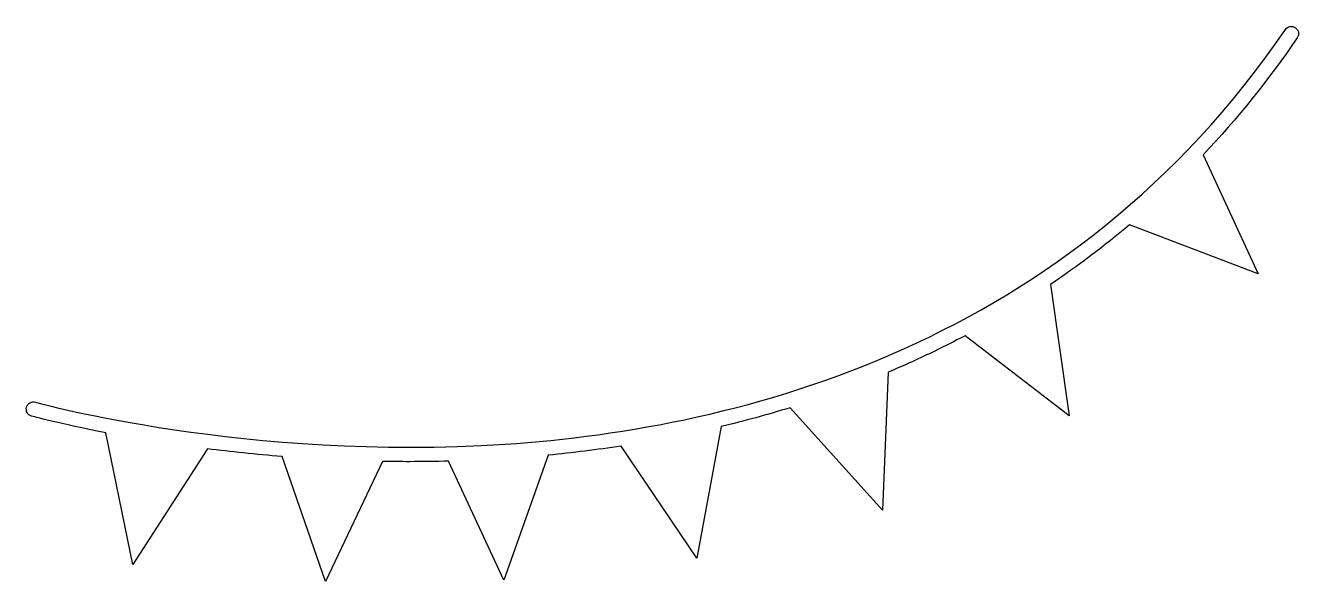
# Model space of a CAD drawing. Header units: centimetres. Extents: x -3.81 to 3.82, y -1.66 to 1.67.
import ezdxf

# ---------------------------------------------------------------- set-up
doc = ezdxf.new("R2010")
doc.units = ezdxf.units.CM
doc.header["$MEASUREMENT"] = 0
doc.layers.add('Layer 1', color=7, linetype='Continuous')

msp = doc.modelspace()

# ---------------------------------------------------------------- linework, layer by layer
at = {"layer": 'Layer 1', "color": 250}
msp.add_open_spline([(3.79114, 1.65441), (3.7714, 1.66793), (3.74447, 1.66282), (3.73105, 1.64309), (3.73105, 1.64309), (2.44483, -0.23879), (0.48019, -0.74552), (-0.94144, -0.83918), (-0.94144, -0.83918), (-2.48605, -0.94091), (-3.74243, -0.59129), (-3.75491, -0.58775), (-3.75491, -0.58775), (-3.77785, -0.58129), (-3.80179, -0.59458), (-3.80833, -0.61757), (-3.80833, -0.61757), (-3.81484, -0.64056), (-3.8015, -0.66445), (-3.77851, -0.67099), (-3.77851, -0.67099), (-3.77404, -0.67226), (-3.61145, -0.71758), (-3.33385, -0.77095), (-3.33385, -0.77095), (-3.33385, -0.77095), (-3.17253, -1.55973), (-3.17253, -1.55973), (-3.17253, -1.55973), (-3.17253, -1.55973), (-2.72497, -0.86717), (-2.72497, -0.86717), (-2.72497, -0.86717), (-2.58596, -0.88466), (-2.4361, -0.90053), (-2.27722, -0.91326), (-2.27722, -0.91326), (-2.27722, -0.91326), (-2.01737, -1.66198), (-2.01737, -1.66198), (-2.01737, -1.66198), (-2.01737, -1.66198), (-1.67746, -0.94276), (-1.67746, -0.94276), (-1.67746, -0.94276), (-1.62335, -0.94371), (-1.56864, -0.94427), (-1.51331, -0.94427), (-1.51331, -0.94427), (-1.43695, -0.94427), (-1.35916, -0.94303), (-1.28069, -0.94102), (-1.28069, -0.94102), (-1.28069, -0.94102), (-0.94948, -1.65307), (-0.94948, -1.65307), (-0.94948, -1.65307), (-0.94948, -1.65307), (-0.68479, -0.9052), (-0.68479, -0.9052), (-0.68479, -0.9052), (-0.53662, -0.89097), (-0.39076, -0.87279), (-0.24712, -0.85085), (-0.24712, -0.85085), (-0.24712, -0.85085), (0.20635, -1.52228), (0.20635, -1.52228), (0.20635, -1.52228), (0.20635, -1.52228), (0.351, -0.73417), (0.351, -0.73417), (0.351, -0.73417), (0.49144, -0.70054), (0.62926, -0.663), (0.76433, -0.6214), (0.76433, -0.6214), (0.76433, -0.6214), (1.31855, -1.23492), (1.31855, -1.23492), (1.31855, -1.23492), (1.31855, -1.23492), (1.35234, -0.40812), (1.35234, -0.40812), (1.35234, -0.40812), (1.4187, -0.38015), (1.48426, -0.35123), (1.549, -0.32112), (1.549, -0.32112), (1.63854, -0.27953), (1.72646, -0.23579), (1.81292, -0.19007), (1.81292, -0.19007), (1.81292, -0.19007), (2.43625, -0.66907), (2.43625, -0.66907), (2.43625, -0.66907), (2.43625, -0.66907), (2.32542, 0.11722), (2.32542, 0.11722), (2.32542, 0.11722), (2.4893, 0.22795), (2.64665, 0.34701), (2.79712, 0.47446), (2.79712, 0.47446), (2.79712, 0.47446), (3.56767, 0.18059), (3.56767, 0.18059), (3.56767, 0.18059), (3.56767, 0.18059), (3.23956, 0.89421), (3.23956, 0.89421), (3.23956, 0.89421), (3.44284, 1.10963), (3.63069, 1.34305), (3.80243, 1.5943), (3.80243, 1.5943), (3.81595, 1.61401), (3.81087, 1.64095), (3.79114, 1.65441)], degree=3, knots=[0, 0, 0, 0, 0.0322581, 0.0322581, 0.0322581, 0.0322581, 0.0645161, 0.0645161, 0.0645161, 0.0645161, 0.0967742, 0.0967742, 0.0967742, 0.0967742, 0.1290323, 0.1290323, 0.1290323, 0.1290323, 0.1612903, 0.1612903, 0.1612903, 0.1612903, 0.1935484, 0.1935484, 0.1935484, 0.1935484, 0.2258065, 0.2258065, 0.2258065, 0.2258065, 0.2580645, 0.2580645, 0.2580645, 0.2580645, 0.2903226, 0.2903226, 0.2903226, 0.2903226, 0.3225806, 0.3225806, 0.3225806, 0.3225806, 0.3548387, 0.3548387, 0.3548387, 0.3548387, 0.3870968, 0.3870968, 0.3870968, 0.3870968, 0.4193548, 0.4193548, 0.4193548, 0.4193548, 0.4516129, 0.4516129, 0.4516129, 0.4516129, 0.483871, 0.483871, 0.483871, 0.483871, 0.516129, 0.516129, 0.516129, 0.516129, 0.5483871, 0.5483871, 0.5483871, 0.5483871, 0.5806452, 0.5806452, 0.5806452, 0.5806452, 0.6129032, 0.6129032, 0.6129032, 0.6129032, 0.6451613, 0.6451613, 0.6451613, 0.6451613, 0.6774194, 0.6774194, 0.6774194, 0.6774194, 0.7096774, 0.7096774, 0.7096774, 0.7096774, 0.7419355, 0.7419355, 0.7419355, 0.7419355, 0.7741935, 0.7741935, 0.7741935, 0.7741935, 0.8064516, 0.8064516, 0.8064516, 0.8064516, 0.8387097, 0.8387097, 0.8387097, 0.8387097, 0.8709677, 0.8709677, 0.8709677, 0.8709677, 0.9032258, 0.9032258, 0.9032258, 0.9032258, 0.9354839, 0.9354839, 0.9354839, 0.9354839, 1, 1, 1, 1], dxfattribs=at)

doc.saveas('drawing.dxf')
